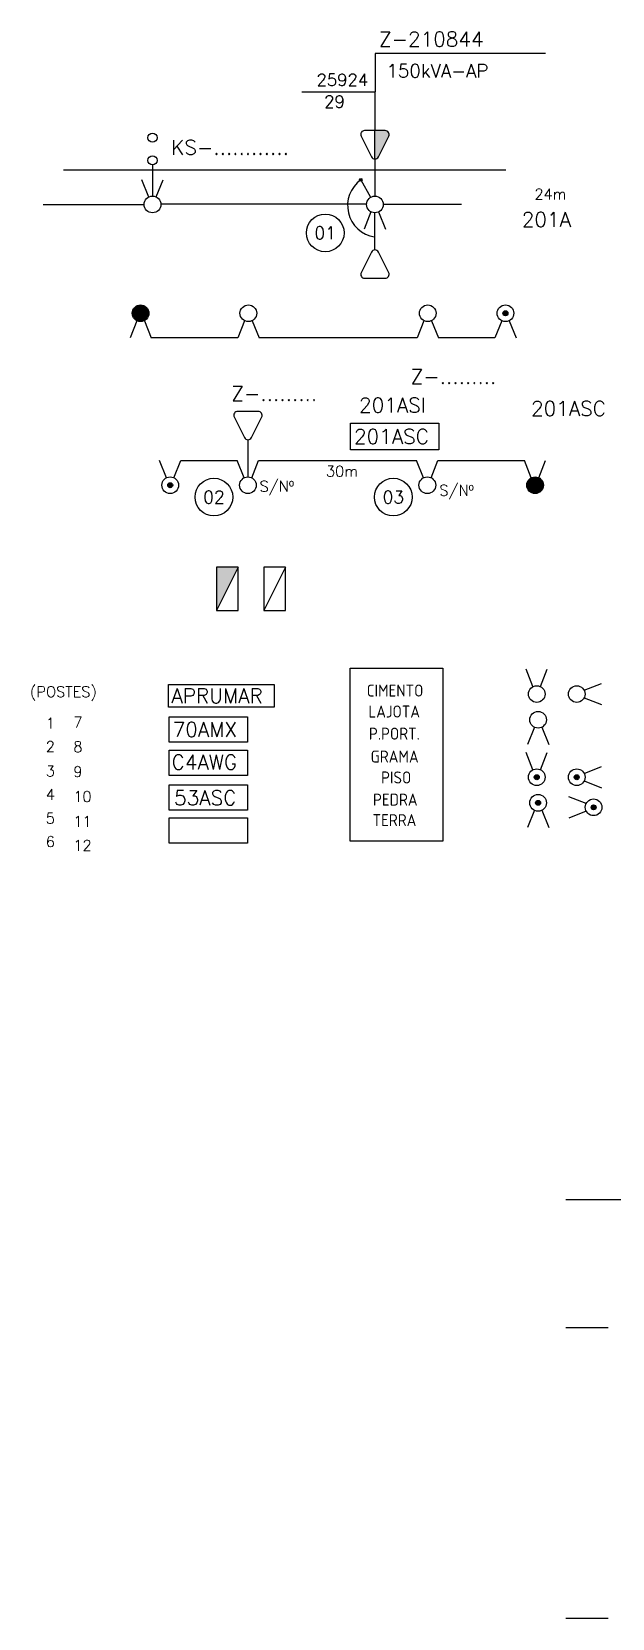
# Model space of a CAD drawing. Header units: millimetres. Extents: x 914 to 1954, y 1483 to 3495.
# Drawn here: x 1304.9 to 1391.8, y 3042.4 to 3279.9 of the extents above; entities that cross this region are included whole.
import ezdxf
from ezdxf.enums import TextEntityAlignment as Align

# ---------------------------------------------------------------- set-up
doc = ezdxf.new("R2010")
doc.units = ezdxf.units.MM
doc.linetypes.add('HIDDEN', pattern=[9.525, 6.35, -3.175])
for name, color, linetype in [('chave_faca_aerea_existente', 3, 'Continuous'), ('Light_textos', 2, 'Continuous'), ('LOTE FICTICIO', 4, 'Continuous'), ('MEIO FIO PROJETADO', 1, 'HIDDEN'), ('ponto_de_planilha', 1, 'Continuous'), ('poste_light_existente', 2, 'Continuous'), ('poste_light_projetado', 2, 'Continuous'), ('poste_light_substituir', 2, 'Continuous'), ('rede_ m.t_ 13kv_aérea á substituir', 2, 'Continuous'), ('rede_bt_aerea_existente', 201, 'Continuous'), ('rede_mt_aerea_13kv_existente', 2, 'Continuous'), ('TEXTOS_VARIAVEIS', 2, 'Continuous'), ('TOPOGRAFIA', 2, 'Continuous'), ('transformador_light_aereo_existente', 3, 'Continuous'), ('transformador_light_aereo_projetado', 3, 'Continuous'), ('transformador_light_aereo_substituir', 3, 'Continuous')]:
    doc.layers.add(name, color=color, linetype=linetype)
doc.styles.add('ROMANS', font='romans.shx', dxfattribs={"height": 0.45})
doc.styles.add('STANDART', font='isocp2.shx', dxfattribs={"height": 0.625})

# ---------------------------------------------------------------- blocks, each defined once
blk = doc.blocks.new('POSTE LIGHT EXISTENTE')
at = {"layer": 'poste_light_existente'}
blk.add_circle((0, 0), 1.25, dxfattribs=at)
blk = doc.blocks.new('TRAFO AEREO SUBST.')
at = {"layer": 'transformador_light_aereo_substituir'}
blk.add_hatch(color=256, dxfattribs=at).paths.add_polyline_path([(5.56, 0, 0.284204), (5.88, -0.52), (8.97, -2.06, 0.557385), (9.81, -1.54), (9.81, 0)])
for p, q in [((5.56, 0), (0, 0)), ((8.97, 2.06), (5.88, 0.52)), ((9.81, -1.54), (9.81, 1.54)), ((5.88, -0.52), (8.97, -2.06))]:
    blk.add_line(p, q, dxfattribs=at)
blk.add_lwpolyline([(5.56, 0), (9.81, 0)], dxfattribs=at)
for centre, start, end in [((6.14, 0), 116.5386, 243.4614), ((9.23, 1.54), 0, 116.5386), ((9.23, -1.54), 243.4614, 0)]:
    blk.add_arc(centre, 0.58, start, end, dxfattribs=at)
blk = doc.blocks.new('TRANSF. AEREO EXIST.')
at = {"layer": 'transformador_light_aereo_existente'}
for p, q in [((5.56, 0), (0, 0)), ((8.97, 2.06), (5.88, 0.52)), ((9.81, -1.54), (9.81, 1.54)), ((5.88, -0.52), (8.97, -2.06))]:
    blk.add_line(p, q, dxfattribs=at)
for centre, start, end in [((6.14, 0), 116.5386, 243.4614), ((9.23, 1.54), 0, 116.5386), ((9.23, -1.54), 243.4614, 0)]:
    blk.add_arc(centre, 0.58, start, end, dxfattribs=at)
blk = doc.blocks.new('CHAVE FACA EXIST.')
at = {"layer": 'chave_faca_aerea_existente'}
for centre in [(0, 0), (3.39, 0)]:
    blk.add_circle(centre, 0.686, dxfattribs=at)
blk = doc.blocks.new('lp')
at = {"layer": 'poste_light_projetado'}
blk.add_hatch(color=256, dxfattribs=at).paths.add_polyline_path([(-115.89, 336.87, 1), (-113.39, 336.87, 1)])
blk.add_circle((-114.64, 336.87), 1.25, dxfattribs=at)

msp = doc.modelspace()

# ---------------------------------------------------------------- hatches: boundary and pattern name
at = {"layer": 'Light_textos'}
msp.add_hatch(color=3, dxfattribs=at).paths.add_polyline_path([(1332.56, 3193.24), (1335.8, 3199.72), (1332.56, 3199.72)])
at = {"layer": 'poste_light_substituir', "linetype": 'Continuous'}
for points in [[(1375.38, 3237.74, 1), (1376.18, 3237.74, 1)], [(1326.02, 3211.99, 1), (1325.22, 3211.99, 1)], [(1380.85, 3168.28, 1), (1380.06, 3168.28, 1)], [(1386.83, 3168.28, 1), (1386.04, 3168.28, 1)], [(1381.05, 3164.44, 1), (1380.26, 3164.44, 1)], [(1389.37, 3163.77, 1), (1388.57, 3163.77, 1)]]:
    msp.add_hatch(color=256, dxfattribs=at).paths.add_polyline_path(points)
at = {"layer": 'poste_light_substituir'}
for points in [[(1375.41, 3237.74, 1), (1376.15, 3237.74, 1)], [(1325.99, 3211.99, 1), (1325.25, 3211.99, 1)], [(1380.09, 3168.28, 1), (1380.83, 3168.28, 1)], [(1386.06, 3168.28, 1), (1386.81, 3168.28, 1)], [(1380.29, 3164.44, 1), (1381.03, 3164.44, 1)], [(1388.6, 3163.77, 1), (1389.34, 3163.77, 1)]]:
    msp.add_hatch(color=256, dxfattribs=at).paths.add_polyline_path(points)
at = {"layer": 'rede_mt_aerea_13kv_existente'}
msp.add_hatch(color=256, dxfattribs=at).paths.add_polyline_path([(1354.33, 3257.71, 1), (1353.92, 3257.71, 1)])

# ---------------------------------------------------------------- linework, layer by layer
at = {"color": 1}
for points in [[(1352.53, 3184.6), (1366.39, 3184.6), (1366.39, 3158.68), (1352.53, 3158.68)], [(1325.35, 3182.18), (1341.17, 3182.18), (1341.17, 3178.78), (1325.35, 3178.78)], [(1325.44, 3177.33), (1337.19, 3177.33), (1337.19, 3173.52), (1325.44, 3173.52)], [(1325.44, 3172.32), (1337.19, 3172.32), (1337.19, 3168.51), (1325.44, 3168.51)], [(1325.44, 3167.15), (1337.19, 3167.15), (1337.19, 3163.34), (1325.44, 3163.34)], [(1325.44, 3162.21), (1337.19, 3162.21), (1337.19, 3158.4), (1325.44, 3158.4)]]:
    msp.add_lwpolyline(points, close=True, dxfattribs=at)
at = {"layer": 'Light_textos', "color": 3}
for p, q in [((1335.8, 3199.72), (1332.56, 3193.24)), ((1342.85, 3199.72), (1339.61, 3193.24))]:
    msp.add_line(p, q, dxfattribs=at)
for points in [[(1332.56, 3199.72), (1332.56, 3193.24), (1335.8, 3193.24), (1335.8, 3199.72)], [(1339.61, 3199.72), (1339.61, 3193.24), (1342.85, 3193.24), (1342.85, 3199.72)]]:
    msp.add_lwpolyline(points, close=True, dxfattribs=at)
at = {"layer": 'LOTE FICTICIO'}
msp.add_line((1309.64, 3259.21), (1375.86, 3259.21), dxfattribs=at)
at = {"layer": 'LOTE FICTICIO', "flags": 128}
msp.add_lwpolyline([(1384.8, 3105.03), (1564.84, 3105.03)], dxfattribs=at)
at = {"layer": 'MEIO FIO PROJETADO', "flags": 128}
for points in [[(1384.8, 3085.91), (1564.84, 3085.91)], [(1384.8, 3042.36), (1564.84, 3042.36)]]:
    msp.add_lwpolyline(points, dxfattribs=at)
at = {"layer": 'ponto_de_planilha'}
for centre in [(1348.81, 3249.77), (1332.16, 3210.22), (1359, 3210.22)]:
    msp.add_circle(centre, 2.82, dxfattribs=at)
at = {"layer": 'poste_light_substituir'}
for centre, radius in [((1375.78, 3237.74), 1.25), ((1375.78, 3237.74), 0.371), ((1325.62, 3211.99), 1.25), ((1325.62, 3211.99), 0.371), ((1380.46, 3168.28), 0.371), ((1386.44, 3168.28), 0.371), ((1380.66, 3164.44), 0.371), ((1388.97, 3163.77), 0.371)]:
    msp.add_circle(centre, radius, dxfattribs=at)
at = {"layer": 'rede_bt_aerea_existente'}
for p, q in [((1306.61, 3254.03), (1321.72, 3254.03)), ((1355, 3254.05), (1324.21, 3254.05)), ((1357.5, 3254.05), (1369.19, 3254.05))]:
    msp.add_line(p, q, dxfattribs=at)
at = {"layer": 'rede_mt_aerea_13kv_existente'}
for p, q in [((1322.4, 3255.14), (1321.36, 3257.73)), ((1323.53, 3255.15), (1324.55, 3257.73)), ((1354.12, 3257.71), (1355.61, 3255.13)), ((1355.66, 3252.93), (1354.63, 3250.35)), ((1356.79, 3252.93), (1357.81, 3250.35)), ((1320.63, 3236.62), (1319.61, 3234.04)), ((1321.76, 3236.63), (1322.79, 3234.04)), ((1336.75, 3236.62), (1335.73, 3234.04)), ((1337.88, 3236.63), (1338.91, 3234.04)), ((1363.59, 3236.62), (1362.57, 3234.04)), ((1364.72, 3236.62), (1365.76, 3234.04)), ((1375.22, 3236.62), (1374.2, 3234.04)), ((1376.35, 3236.62), (1377.38, 3234.04)), ((1335.73, 3234.04), (1322.79, 3234.04)), ((1362.57, 3234.04), (1338.91, 3234.04)), ((1374.2, 3234.04), (1365.76, 3234.04)), ((1325.05, 3213.1), (1324.01, 3215.68)), ((1326.18, 3213.1), (1327.2, 3215.68)), ((1327.2, 3215.68), (1335.64, 3215.68)), ((1336.68, 3213.1), (1335.64, 3215.68)), ((1337.81, 3213.11), (1338.83, 3215.69)), ((1338.83, 3215.69), (1362.48, 3215.68)), ((1363.52, 3213.1), (1362.48, 3215.68)), ((1364.65, 3213.11), (1365.67, 3215.69)), ((1365.67, 3215.69), (1378.61, 3215.69)), ((1379.64, 3213.1), (1378.61, 3215.69)), ((1380.77, 3213.11), (1381.79, 3215.69)), ((1379.89, 3181.84), (1378.86, 3184.43)), ((1381.02, 3181.85), (1382.04, 3184.43)), ((1387.55, 3181.3), (1390.13, 3182.33)), ((1387.55, 3180.17), (1390.13, 3179.15)), ((1380.1, 3175.77), (1379.08, 3173.19)), ((1381.22, 3175.77), (1382.26, 3173.19)), ((1379.89, 3169.4), (1378.86, 3171.98)), ((1381.02, 3169.4), (1382.04, 3171.98)), ((1387.55, 3168.85), (1390.13, 3169.88)), ((1387.55, 3167.72), (1390.13, 3166.7)), ((1387.85, 3164.33), (1385.27, 3165.35)), ((1380.1, 3163.32), (1379.08, 3160.74)), ((1381.22, 3163.32), (1382.26, 3160.74)), ((1387.86, 3163.2), (1385.27, 3162.17))]:
    msp.add_line(p, q, dxfattribs=at)
msp.add_circle((1354.12, 3257.71), 0.204, dxfattribs=at)
msp.add_arc((1356.9, 3253.86), 4.74, 125.8127, 261.0443, dxfattribs=at)
at = {"layer": 'TEXTOS_VARIAVEIS', "color": 1}
for points in [[(1381.78, 3276.64), (1356.27, 3276.64), (1356.25, 3265.09)], [(1356.26, 3270.86), (1356.26, 3270.86), (1345.3, 3270.86)]]:
    msp.add_lwpolyline(points, dxfattribs=at)
at = {"layer": 'TOPOGRAFIA'}
msp.add_line((1322.97, 3259.95), (1322.97, 3255.28), dxfattribs=at)
at = {"layer": 'TOPOGRAFIA', "color": 1}
msp.add_lwpolyline([(1352.57, 3221.26), (1365.82, 3221.26), (1365.82, 3217.31), (1352.57, 3217.31)], close=True, dxfattribs=at)

# ---------------------------------------------------------------- block references
at = {"layer": 'rede_ m.t_ 13kv_aérea á substituir', "rotation": 179.9940078430137}
msp.add_blockref('lp', (1206.58, 3574.62), dxfattribs=at)
at = {"layer": 'rede_ m.t_ 13kv_aérea á substituir'}
msp.add_blockref('lp', (1494.85, 2875.12), dxfattribs=at)
at = {"layer": 'rede_mt_aerea_13kv_existente', "rotation": 270}
msp.add_blockref('TRANSF. AEREO EXIST.', (1356.25, 3252.78), dxfattribs=at)
at = {"layer": 'TOPOGRAFIA'}
for name, p, rotation in [('CHAVE FACA EXIST.', (1322.97, 3260.63), 90), ('TRAFO AEREO SUBST.', (1356.25, 3255.28), 90), ('POSTE LIGHT EXISTENTE', (1337.31, 3237.74), 180.0355533247075), ('POSTE LIGHT EXISTENTE', (1337.31, 3237.74), 180.0355533247075), ('POSTE LIGHT EXISTENTE', (1364.15, 3237.74), 180.0355533247075), ('POSTE LIGHT EXISTENTE', (1337.25, 3211.99), 0.04154548303990285), ('POSTE LIGHT EXISTENTE', (1364.09, 3211.99), 0.04154548303990285)]:
    msp.add_blockref(name, p, dxfattribs=dict(at, rotation=rotation))
for p in [(1322.97, 3254.03), (1356.25, 3254.03), (1380.46, 3180.73), (1386.44, 3180.73), (1380.66, 3176.88), (1380.46, 3168.28), (1386.44, 3168.28), (1380.66, 3164.44), (1388.97, 3163.77)]:
    msp.add_blockref('POSTE LIGHT EXISTENTE', p, dxfattribs=at)
at = {"layer": 'transformador_light_aereo_projetado', "rotation": 90}
msp.add_blockref('TRANSF. AEREO EXIST.', (1337.25, 3213.24), dxfattribs=at)

# ---------------------------------------------------------------- texts
at = {"layer": 'ponto_de_planilha', "color": 2, "style": 'ROMANS'}
for s, p in [('01', (1348.81, 3249.77)), ('02', (1332.16, 3210.22)), ('03', (1359, 3210.22))]:
    msp.add_text(s, height=1.882, dxfattribs=at).set_placement(p, align=Align.MIDDLE)
at = {"layer": 'TEXTOS_VARIAVEIS', "color": 3, "style": 'ROMANS'}
for s, p in [('Z-210844', (1356.86, 3277.69)), ('KS-............', (1325.75, 3261.48)), ('Z-.........', (1361.6, 3227.16)), ('Z-.........', (1334.78, 3224.64))]:
    msp.add_text(s, height=2.2, dxfattribs=at).set_placement(p)
at = {"layer": 'TEXTOS_VARIAVEIS', "color": 2}
for s, height, style, p in [('25924', 1.8, 'ROMANS', (1347.52, 3271.78)), ('150kVA-AP', 2, 'ROMANS', (1357.97, 3273.04)), ('29', 1.8, 'ROMANS', (1348.66, 3268.52)), ('24m', 1.6, 'ROMANS', (1380.11, 3254.78)), ('201A', 2.2, 'ROMANS', (1378.23, 3250.67)), ('201ASI', 2.2, 'ROMANS', (1353.87, 3222.9)), ('201ASC', 2.2, 'ROMANS', (1379.6, 3222.38)), ('201ASC', 2.2, 'ROMANS', (1353.11, 3218.2)), ('30m', 1.6, 'ROMANS', (1348.92, 3213.29)), ('S/Nº', 1.6, 'ROMANS', (1338.99, 3211.04)), ('S/Nº', 1.6, 'ROMANS', (1365.88, 3210.43)), ('APRUMAR', 2.2, 'ROMANS', (1325.79, 3179.38)), ('CIMENTO', 1.8, 'STANDART', (1355.03, 3180.35)), ('LAJOTA', 1.8, 'STANDART', (1355.28, 3177.21)), ('1', 1.6, 'ROMANS', (1307, 3175.56)), ('7', 1.6, 'ROMANS', (1311.12, 3175.7)), ('70AMX', 2.2, 'ROMANS', (1325.98, 3174.34)), ('2', 1.6, 'ROMANS', (1307, 3172.06)), ('8', 1.6, 'ROMANS', (1311.12, 3172.04)), ('P.PORT.', 1.8, 'STANDART', (1355.35, 3173.9)), ('C4AWG', 2.2, 'ROMANS', (1325.82, 3169.44)), ('GRAMA', 1.8, 'STANDART', (1355.6, 3170.47)), ('3', 1.6, 'ROMANS', (1307, 3168.4)), ('9', 1.6, 'ROMANS', (1311.12, 3168.31)), ('PISO', 1.8, 'STANDART', (1357.17, 3167.34)), ('4', 1.6, 'ROMANS', (1307, 3164.91)), ('10', 1.6, 'ROMANS', (1311.12, 3164.58)), ('53ASC', 2.2, 'ROMANS', (1326.19, 3164.11)), ('PEDRA', 1.8, 'STANDART', (1355.96, 3164.02)), ('5', 1.6, 'ROMANS', (1307, 3161.33)), ('11', 1.6, 'ROMANS', (1311.12, 3160.85)), ('TERRA', 1.8, 'STANDART', (1355.89, 3160.95)), ('6', 1.6, 'ROMANS', (1307, 3157.83)), ('12', 1.6, 'ROMANS', (1311.12, 3157.27))]:
    msp.add_text(s, height=height, dxfattribs=dict(at, style=style)).set_placement(p)
at = {"layer": 'TEXTOS_VARIAVEIS', "color": 4, "style": 'ROMANS'}
msp.add_text('(POSTES)', height=1.6, dxfattribs=at).set_placement((1304.63, 3180.27))

doc.saveas('drawing.dxf')
